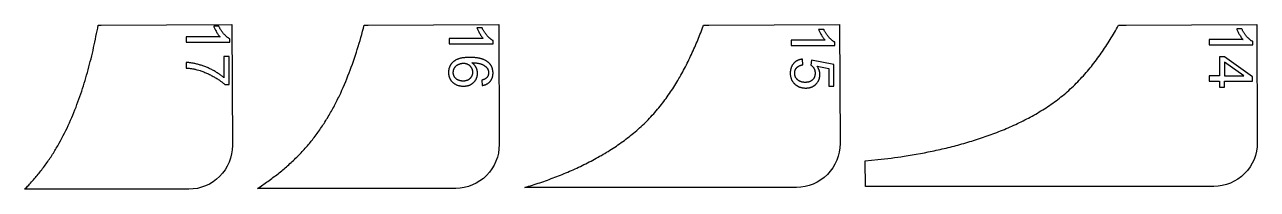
# Model space of a CAD drawing. Extents: x -16189 to 5251, y 3521 to 4024.
# Drawn here: x -1586 to -172, y 3835 to 4024 of the extents above; entities that cross this region are included whole.
import ezdxf

# ---------------------------------------------------------------- set-up
doc = ezdxf.new("R2010")
doc.units = 0
doc.layers.add('LAYER_03', color=7, linetype='CONTINUOUS')

msp = doc.modelspace()

# ---------------------------------------------------------------- linework, layer by layer
at = {"layer": 'LAYER_03'}
for p, q in [((-1092.7, 3975.1), (-1092.9, 3974.9)), ((-1092.6, 3975.2), (-1092.7, 3975.1)), ((-1092.5, 3975.4), (-1092.6, 3975.2)), ((-1092.4, 3975.5), (-1092.5, 3975.4)), ((-1092.3, 3975.6), (-1092.4, 3975.5)), ((-1092.1, 3975.7), (-1092.3, 3975.6)), ((-1092, 3975.9), (-1092.1, 3975.7)), ((-1091.9, 3976), (-1092, 3975.9)), ((-1091.7, 3976.1), (-1091.9, 3976)), ((-1091.6, 3976.2), (-1091.7, 3976.1)), ((-1091.5, 3976.3), (-1091.6, 3976.2)), ((-1091.3, 3976.5), (-1091.5, 3976.3)), ((-1091.2, 3976.6), (-1091.3, 3976.5)), ((-1091, 3976.7), (-1091.2, 3976.6)), ((-1090.9, 3976.8), (-1091, 3976.7)), ((-1090.7, 3976.9), (-1090.9, 3976.8)), ((-1090.4, 3977.1), (-1090.7, 3976.9)), ((-1090.1, 3977.3), (-1090.4, 3977.1)), ((-1089.8, 3977.5), (-1090.1, 3977.3)), ((-1089.4, 3977.7), (-1089.8, 3977.5)), ((-1089.1, 3977.8), (-1089.4, 3977.7)), ((-1088.7, 3978), (-1089.1, 3977.8)), ((-1088.3, 3978.2), (-1088.7, 3978)), ((-1088, 3978.3), (-1088.3, 3978.2)), ((-1087.6, 3978.4), (-1088, 3978.3)), ((-1087.2, 3978.6), (-1087.6, 3978.4)), ((-1086.8, 3978.7), (-1087.2, 3978.6)), ((-1086.5, 3978.8), (-1086.8, 3978.7)), ((-1086.1, 3978.9), (-1086.5, 3978.8)), ((-1085.7, 3978.9), (-1086.1, 3978.9)), ((-1085.3, 3979), (-1085.7, 3978.9)), ((-1084.9, 3979.1), (-1085.3, 3979)), ((-1084.6, 3979.1), (-1084.9, 3979.1)), ((-1084.2, 3979.1), (-1084.6, 3979.1)), ((-1083.8, 3979.2), (-1084.2, 3979.1)), ((-1083.4, 3979.2), (-1083.8, 3979.2)), ((-1083, 3979.2), (-1083.4, 3979.2)), ((-1082.7, 3979.2), (-1083, 3979.2)), ((-1082.4, 3979.2), (-1082.7, 3979.2)), ((-1082.1, 3979.2), (-1082.4, 3979.2)), ((-1081.8, 3979.1), (-1082.1, 3979.2)), ((-1081.5, 3979.1), (-1081.8, 3979.1)), ((-1081.2, 3979.1), (-1081.5, 3979.1)), ((-1081, 3979.1), (-1081.2, 3979.1)), ((-1080.7, 3979), (-1081, 3979.1)), ((-1080.4, 3979), (-1080.7, 3979)), ((-1080.1, 3978.9), (-1080.4, 3979)), ((-1079.9, 3978.8), (-1080.1, 3978.9)), ((-1079.6, 3978.8), (-1079.9, 3978.8)), ((-1079.4, 3978.7), (-1079.6, 3978.8)), ((-1079.1, 3978.6), (-1079.4, 3978.7)), ((-1078.9, 3978.6), (-1079.1, 3978.6)), ((-1078.6, 3978.5), (-1078.9, 3978.6)), ((-1078.4, 3978.4), (-1078.6, 3978.5)), ((-1078.1, 3978.3), (-1078.4, 3978.4)), ((-1077.9, 3978.2), (-1078.1, 3978.3)), ((-1077.7, 3978.1), (-1077.9, 3978.2)), ((-1077.4, 3977.9), (-1077.7, 3978.1)), ((-1077.2, 3977.8), (-1077.4, 3977.9)), ((-1077, 3977.7), (-1077.2, 3977.8)), ((-1076.8, 3977.6), (-1077, 3977.7)), ((-1076.6, 3977.4), (-1076.8, 3977.6)), ((-1076.4, 3977.3), (-1076.6, 3977.4)), ((-1076.1, 3977.1), (-1076.4, 3977.3)), ((-1075.9, 3977), (-1076.1, 3977.1)), ((-1075.7, 3976.8), (-1075.9, 3977)), ((-1075.5, 3976.6), (-1075.7, 3976.8)), ((-1075.4, 3976.5), (-1075.5, 3976.6)), ((-1075.2, 3976.3), (-1075.4, 3976.5)), ((-1075, 3976.1), (-1075.2, 3976.3)), ((-1074.8, 3975.9), (-1075, 3976.1)), ((-1074.6, 3975.7), (-1074.8, 3975.9)), ((-1074.5, 3975.6), (-1074.6, 3975.7)), ((-1074.3, 3975.4), (-1074.5, 3975.6)), ((-1074.2, 3975.2), (-1074.3, 3975.4)), ((-1074, 3975), (-1074.2, 3975.2)), ((-1073.9, 3974.8), (-1074, 3975)), ((-1094.9, 3969.8), (-1095, 3969.7)), ((-1095, 3969.7), (-1095, 3969.5)), ((-1095, 3969.5), (-1095, 3969.3)), ((-1095, 3969.3), (-1095, 3969.2)), ((-1095, 3969.2), (-1095, 3969)), ((-1095, 3969), (-1095, 3968.8)), ((-1095, 3968.8), (-1095, 3968.5)), ((-1095, 3968.5), (-1095, 3968.3)), ((-1095, 3968.3), (-1094.9, 3968)), ((-1094.8, 3970.6), (-1094.9, 3970.5)), ((-1094.9, 3970.5), (-1094.9, 3970.3)), ((-1094.9, 3970.3), (-1094.9, 3970.2)), ((-1094.9, 3970.2), (-1094.9, 3970)), ((-1094.9, 3970), (-1094.9, 3969.8)), ((-1094.9, 3968), (-1094.9, 3967.8)), ((-1094.9, 3967.8), (-1094.9, 3967.6)), ((-1094.9, 3967.6), (-1094.8, 3967.4)), ((-1094.7, 3971.1), (-1094.8, 3971)), ((-1094.8, 3971), (-1094.8, 3970.8)), ((-1094.8, 3970.8), (-1094.8, 3970.6)), ((-1094.8, 3967.4), (-1094.8, 3967.1)), ((-1094.8, 3967.1), (-1094.7, 3966.9)), ((-1094.6, 3971.6), (-1094.7, 3971.4)), ((-1094.7, 3971.4), (-1094.7, 3971.3)), ((-1094.7, 3971.3), (-1094.7, 3971.1)), ((-1094.7, 3966.9), (-1094.7, 3966.7)), ((-1094.7, 3966.7), (-1094.6, 3966.5)), ((-1094.5, 3971.9), (-1094.6, 3971.8)), ((-1094.6, 3971.8), (-1094.6, 3971.6)), ((-1094.6, 3966.5), (-1094.5, 3966.2)), ((-1094.4, 3972.2), (-1094.5, 3972.1)), ((-1094.5, 3972.1), (-1094.5, 3971.9)), ((-1094.5, 3966.2), (-1094.5, 3966)), ((-1094.5, 3966), (-1094.4, 3965.8)), ((-1094.3, 3972.5), (-1094.4, 3972.2)), ((-1094.4, 3965.8), (-1094.3, 3965.6)), ((-1094.1, 3972.9), (-1094.3, 3972.5)), ((-1094.3, 3965.6), (-1094.2, 3965.4)), ((-1094.2, 3965.4), (-1094.1, 3965.2)), ((-1094, 3973.2), (-1094.1, 3972.9)), ((-1094.1, 3965.2), (-1094, 3965)), ((-1093.8, 3973.5), (-1094, 3973.2)), ((-1094, 3965), (-1093.9, 3964.8)), ((-1093.9, 3964.8), (-1093.8, 3964.6)), ((-1093.7, 3973.8), (-1093.8, 3973.5)), ((-1093.8, 3964.6), (-1093.6, 3964.4)), ((-1093.5, 3974.1), (-1093.7, 3973.8)), ((-1093.6, 3964.4), (-1093.5, 3964.2)), ((-1093.4, 3974.2), (-1093.5, 3974.1)), ((-1093.5, 3964.2), (-1093.4, 3964)), ((-1093.3, 3974.4), (-1093.4, 3974.2)), ((-1093.4, 3964), (-1093.2, 3963.8)), ((-1093.2, 3974.5), (-1093.3, 3974.4)), ((-1093.1, 3974.7), (-1093.2, 3974.5)), ((-1093.2, 3963.8), (-1093.1, 3963.6)), ((-1093, 3974.8), (-1093.1, 3974.7)), ((-1093.1, 3963.6), (-1092.9, 3963.4)), ((-1092.9, 3974.9), (-1093, 3974.8)), ((-1092.9, 3963.4), (-1092.8, 3963.2)), ((-1092.8, 3963.2), (-1092.6, 3963)), ((-1092.6, 3963), (-1092.4, 3962.9)), ((-1092.4, 3962.9), (-1092.2, 3962.7)), ((-1092.2, 3962.7), (-1092, 3962.5)), ((-1092, 3962.5), (-1091.9, 3962.3)), ((-1091.9, 3962.3), (-1091.7, 3962.1)), ((-1091.7, 3962.1), (-1091.5, 3962)), ((-1091.5, 3962), (-1091.2, 3961.8)), ((-1091.2, 3961.8), (-1091, 3961.7)), ((-1091, 3961.7), (-1090.8, 3961.5)), ((-1090.8, 3961.5), (-1090.6, 3961.4)), ((-1090.6, 3961.4), (-1090.4, 3961.2)), ((-1090.4, 3961.2), (-1090.1, 3961.1)), ((-1090.1, 3961.1), (-1089.9, 3961)), ((-1089.9, 3961), (-1089.7, 3960.8)), ((-1089.7, 3960.8), (-1089.4, 3960.7)), ((-1077.5, 3960.7), (-1077.2, 3960.8)), ((-1077.2, 3960.8), (-1077, 3961)), ((-1077, 3961), (-1076.8, 3961.1)), ((-1076.8, 3961.1), (-1076.6, 3961.2)), ((-1076.6, 3961.2), (-1076.4, 3961.3)), ((-1076.4, 3961.3), (-1076.2, 3961.5)), ((-1076.2, 3961.5), (-1075.9, 3961.6)), ((-1075.9, 3961.6), (-1075.7, 3961.8)), ((-1075.7, 3961.8), (-1075.5, 3962)), ((-1075.5, 3962), (-1075.4, 3962.1)), ((-1075.4, 3962.1), (-1075.2, 3962.3)), ((-1075.2, 3962.3), (-1075, 3962.5)), ((-1075, 3962.5), (-1074.8, 3962.6)), ((-1074.8, 3962.6), (-1074.6, 3962.8)), ((-1074.6, 3962.8), (-1074.5, 3963)), ((-1074.5, 3963), (-1074.3, 3963.2)), ((-1074.3, 3963.2), (-1074.2, 3963.4)), ((-1074.2, 3963.4), (-1074, 3963.6)), ((-1074, 3963.6), (-1073.9, 3963.8)), ((-1073.7, 3974.6), (-1073.9, 3974.8)), ((-1073.9, 3963.8), (-1073.7, 3964)), ((-1073.6, 3974.4), (-1073.7, 3974.6)), ((-1073.7, 3964), (-1073.6, 3964.2)), ((-1073.5, 3974.2), (-1073.6, 3974.4)), ((-1073.6, 3964.2), (-1073.5, 3964.4)), ((-1073.3, 3973.9), (-1073.5, 3974.2)), ((-1073.5, 3964.4), (-1073.3, 3964.6)), ((-1073.2, 3973.7), (-1073.3, 3973.9)), ((-1073.3, 3964.6), (-1073.2, 3964.8)), ((-1073.1, 3973.5), (-1073.2, 3973.7)), ((-1073.2, 3964.8), (-1073.1, 3965)), ((-1073, 3973.3), (-1073.1, 3973.5)), ((-1073.1, 3965), (-1073, 3965.2)), ((-1072.9, 3973.1), (-1073, 3973.3)), ((-1073, 3965.2), (-1072.9, 3965.4)), ((-1072.8, 3972.9), (-1072.9, 3973.1)), ((-1072.9, 3965.4), (-1072.8, 3965.6)), ((-1072.8, 3972.6), (-1072.8, 3972.9)), ((-1072.7, 3972.4), (-1072.8, 3972.6)), ((-1072.8, 3965.8), (-1072.7, 3966.1)), ((-1072.8, 3965.6), (-1072.8, 3965.8)), ((-1072.6, 3972.2), (-1072.7, 3972.4)), ((-1072.7, 3966.1), (-1072.6, 3966.3)), ((-1072.5, 3971.9), (-1072.6, 3972.2)), ((-1072.6, 3966.3), (-1072.5, 3966.5)), ((-1072.5, 3971.7), (-1072.5, 3971.9)), ((-1072.4, 3971.5), (-1072.5, 3971.7)), ((-1072.5, 3966.8), (-1072.4, 3967)), ((-1072.5, 3966.5), (-1072.5, 3966.8)), ((-1072.4, 3971.2), (-1072.4, 3971.5)), ((-1072.3, 3971), (-1072.4, 3971.2)), ((-1072.4, 3967.2), (-1072.3, 3967.5)), ((-1072.4, 3967), (-1072.4, 3967.2)), ((-1072.3, 3970.8), (-1072.3, 3971)), ((-1072.3, 3970.5), (-1072.3, 3970.8)), ((-1072.2, 3970.3), (-1072.3, 3970.5)), ((-1072.3, 3968), (-1072.2, 3968.2)), ((-1072.3, 3967.7), (-1072.3, 3968)), ((-1072.3, 3967.5), (-1072.3, 3967.7)), ((-1072.2, 3970), (-1072.2, 3970.3)), ((-1072.2, 3969.8), (-1072.2, 3970)), ((-1072.2, 3969.5), (-1072.2, 3969.8)), ((-1072.2, 3969.2), (-1072.2, 3969.5)), ((-1072.2, 3969), (-1072.2, 3969.2)), ((-1072.2, 3968.7), (-1072.2, 3969)), ((-1072.2, 3968.5), (-1072.2, 3968.7)), ((-1072.2, 3968.2), (-1072.2, 3968.5)), ((-1089.4, 3960.7), (-1089.2, 3960.6)), ((-1089.2, 3960.6), (-1088.9, 3960.5)), ((-1088.9, 3960.5), (-1088.7, 3960.4)), ((-1088.7, 3960.4), (-1088.4, 3960.3)), ((-1088.4, 3960.3), (-1088.2, 3960.2)), ((-1088.2, 3960.2), (-1087.9, 3960.1)), ((-1087.9, 3960.1), (-1087.6, 3960.1)), ((-1087.6, 3960.1), (-1087.3, 3960)), ((-1087.3, 3960), (-1087.1, 3959.9)), ((-1087.1, 3959.9), (-1086.8, 3959.9)), ((-1086.8, 3959.9), (-1086.5, 3959.8)), ((-1086.5, 3959.8), (-1086.2, 3959.7)), ((-1086.2, 3959.7), (-1085.9, 3959.7)), ((-1085.9, 3959.7), (-1085.6, 3959.7)), ((-1085.6, 3959.7), (-1085.3, 3959.6)), ((-1085.3, 3959.6), (-1085, 3959.6)), ((-1085, 3959.6), (-1084.6, 3959.6)), ((-1084.6, 3959.6), (-1084.3, 3959.5)), ((-1084.3, 3959.5), (-1084, 3959.5)), ((-1084, 3959.5), (-1083.3, 3959.5)), ((-1083.3, 3959.5), (-1082.7, 3959.5)), ((-1082.7, 3959.5), (-1082.4, 3959.5)), ((-1082.4, 3959.5), (-1082.1, 3959.6)), ((-1082.1, 3959.6), (-1081.8, 3959.6)), ((-1081.8, 3959.6), (-1081.5, 3959.6)), ((-1081.5, 3959.6), (-1081.2, 3959.7)), ((-1081.2, 3959.7), (-1080.9, 3959.7)), ((-1080.9, 3959.7), (-1080.6, 3959.7)), ((-1080.6, 3959.7), (-1080.3, 3959.8)), ((-1080.3, 3959.8), (-1080, 3959.9)), ((-1080, 3959.9), (-1079.8, 3959.9)), ((-1079.8, 3959.9), (-1079.5, 3960)), ((-1079.5, 3960), (-1079.2, 3960.1)), ((-1079.2, 3960.1), (-1079, 3960.1)), ((-1079, 3960.1), (-1078.7, 3960.2)), ((-1078.7, 3960.2), (-1078.4, 3960.3)), ((-1078.4, 3960.3), (-1078.2, 3960.4)), ((-1078.2, 3960.4), (-1078, 3960.5)), ((-1078, 3960.5), (-1077.7, 3960.6)), ((-1077.7, 3960.6), (-1077.5, 3960.7))]:
    msp.add_line(p, q, dxfattribs=at)
for points in [[(-1398.1, 3835.2), (-1586.5, 3835.1), (-1585.3, 3836.3), (-1584.1, 3837.5), (-1583, 3838.7), (-1581.8, 3839.9), (-1580.7, 3841.1), (-1579.6, 3842.3), (-1578.5, 3843.5), (-1577.4, 3844.8), (-1576.3, 3846), (-1575.2, 3847.3), (-1574.1, 3848.5), (-1573.1, 3849.8), (-1572, 3851.1), (-1570.9, 3852.4), (-1569.9, 3853.6), (-1568.9, 3854.9), (-1567.8, 3856.2), (-1566.8, 3857.5), (-1565.8, 3858.9), (-1564.8, 3860.2), (-1563.8, 3861.5), (-1562.8, 3862.9), (-1561.9, 3864.2), (-1560.9, 3865.6), (-1559.9, 3866.9), (-1559, 3868.3), (-1558.1, 3869.7), (-1557.1, 3871), (-1556.2, 3872.4), (-1555.3, 3873.8), (-1554.4, 3875.2), (-1553.5, 3876.6), (-1552.6, 3878), (-1551.8, 3879.4), (-1550.9, 3880.8), (-1550.1, 3882.2), (-1549.2, 3883.7), (-1548.4, 3885.1), (-1546.8, 3887.9), (-1545.2, 3890.8), (-1543.6, 3893.7), (-1542.1, 3896.6), (-1540.6, 3899.5), (-1539.2, 3902.4), (-1537.8, 3905.3), (-1536.4, 3908.3), (-1535, 3911.2), (-1533.7, 3914.2), (-1532.4, 3917.2), (-1531.2, 3920.1), (-1529.9, 3923.1), (-1528.7, 3926.1), (-1527.5, 3929.2), (-1526.4, 3932.2), (-1525.3, 3935.2), (-1524.2, 3938.3), (-1523.1, 3941.3), (-1522, 3944.4), (-1521, 3947.4), (-1520, 3950.5), (-1519, 3953.6), (-1518, 3956.7), (-1517.1, 3959.8), (-1516.2, 3962.9), (-1515.3, 3966), (-1514.4, 3969.1), (-1513.5, 3972.2), (-1512.7, 3975.4), (-1511.9, 3978.5), (-1511.1, 3981.7), (-1510.3, 3984.8), (-1509.5, 3988), (-1508.7, 3991.2), (-1508, 3994.3), (-1507.3, 3997.5), (-1506.6, 4000.7), (-1505.9, 4003.9), (-1505.2, 4007.1), (-1504.6, 4010.3), (-1503.9, 4013.5), (-1503.3, 4016.7), (-1502.6, 4019.9), (-1502, 4023.1), (-1498.7, 4023.1), (-1348.7, 4023.8), (-1348.1, 3885.4, -0.415348)], [(-1091.8, 3836.2), (-1319.3, 3836.1), (-1316.3, 3838.1), (-1314.8, 3839.1), (-1313.3, 3840.1), (-1311.8, 3841.1), (-1310.3, 3842.2), (-1308.8, 3843.2), (-1307.3, 3844.2), (-1305.9, 3845.3), (-1304.4, 3846.4), (-1302.9, 3847.4), (-1301.5, 3848.5), (-1300, 3849.6), (-1298.6, 3850.7), (-1297.2, 3851.8), (-1295.7, 3852.9), (-1294.3, 3854), (-1292.9, 3855.1), (-1291.5, 3856.3), (-1290.1, 3857.4), (-1288.8, 3858.6), (-1287.4, 3859.7), (-1286, 3860.9), (-1284.7, 3862.1), (-1283.3, 3863.3), (-1282, 3864.5), (-1280.7, 3865.7), (-1279.3, 3866.9), (-1278, 3868.1), (-1276.7, 3869.4), (-1275.5, 3870.6), (-1274.2, 3871.9), (-1272.9, 3873.1), (-1271.7, 3874.4), (-1270.4, 3875.7), (-1269.2, 3877), (-1268, 3878.3), (-1266.8, 3879.6), (-1265.6, 3880.9), (-1264.4, 3882.2), (-1263.2, 3883.6), (-1262, 3884.9), (-1260.9, 3886.3), (-1259.7, 3887.6), (-1258.6, 3889), (-1257.5, 3890.4), (-1256.3, 3891.8), (-1255.2, 3893.2), (-1254.1, 3894.6), (-1253.1, 3896), (-1252, 3897.4), (-1250.9, 3898.9), (-1249.9, 3900.3), (-1248.8, 3901.8), (-1247.8, 3903.2), (-1246.8, 3904.7), (-1245.8, 3906.2), (-1244.8, 3907.7), (-1243.8, 3909.2), (-1242.8, 3910.7), (-1241.8, 3912.2), (-1240.9, 3913.8), (-1239.9, 3915.3), (-1239, 3916.8), (-1238, 3918.4), (-1237.1, 3919.9), (-1236.2, 3921.5), (-1235.3, 3923.1), (-1234.4, 3924.6), (-1233.5, 3926.2), (-1232.7, 3927.8), (-1231.8, 3929.4), (-1231, 3931), (-1230.1, 3932.6), (-1229.3, 3934.2), (-1228.5, 3935.8), (-1227.7, 3937.4), (-1226.9, 3939), (-1226.1, 3940.6), (-1225.3, 3942.2), (-1223.8, 3945.4), (-1222.3, 3948.7), (-1220.9, 3951.9), (-1219.4, 3955.2), (-1218, 3958.5), (-1216.7, 3961.8), (-1215.4, 3965.1), (-1214.1, 3968.5), (-1212.8, 3971.8), (-1211.6, 3975.2), (-1210.4, 3978.5), (-1209.2, 3981.9), (-1208, 3985.3), (-1206.9, 3988.7), (-1205.8, 3992.1), (-1204.7, 3995.5), (-1203.7, 3998.9), (-1202.6, 4002.4), (-1201.6, 4005.8), (-1200.6, 4009.2), (-1199.7, 4012.7), (-1198.7, 4016.2), (-1197.8, 4019.6), (-1196.9, 4023.1), (-1192.4, 4023.1), (-1042.4, 4023.8), (-1041.9, 3886.5, -0.415341)], [(-700.7, 3837.3), (-1012.4, 3837.2), (-1010.3, 3837.8), (-1008.1, 3838.5), (-1005.9, 3839.2), (-1003.7, 3839.8), (-1001.6, 3840.5), (-999.4, 3841.2), (-997.2, 3842), (-995.1, 3842.7), (-992.9, 3843.4), (-990.8, 3844.2), (-988.6, 3844.9), (-986.5, 3845.7), (-984.4, 3846.5), (-982.2, 3847.3), (-980.1, 3848.1), (-978, 3848.9), (-975.8, 3849.7), (-973.7, 3850.5), (-971.6, 3851.4), (-969.5, 3852.2), (-967.4, 3853.1), (-965.3, 3854), (-963.2, 3854.9), (-961.1, 3855.8), (-959, 3856.7), (-956.9, 3857.6), (-954.9, 3858.5), (-952.8, 3859.5), (-950.7, 3860.4), (-948.7, 3861.4), (-946.6, 3862.4), (-944.6, 3863.4), (-942.5, 3864.4), (-940.5, 3865.4), (-938.5, 3866.5), (-936.5, 3867.5), (-934.5, 3868.6), (-932.5, 3869.6), (-930.5, 3870.7), (-928.5, 3871.8), (-926.6, 3872.9), (-924.6, 3874), (-922.7, 3875.2), (-920.7, 3876.3), (-918.8, 3877.5), (-916.9, 3878.6), (-915, 3879.8), (-913.1, 3881), (-911.2, 3882.3), (-909.3, 3883.5), (-907.4, 3884.7), (-905.6, 3886), (-903.7, 3887.3), (-901.9, 3888.6), (-900, 3889.9), (-898.2, 3891.2), (-896.4, 3892.5), (-894.6, 3893.9), (-892.8, 3895.3), (-891.1, 3896.7), (-889.3, 3898.1), (-887.6, 3899.5), (-885.8, 3900.9), (-884.1, 3902.4), (-882.4, 3903.9), (-880.7, 3905.4), (-879.1, 3906.9), (-877.4, 3908.5), (-875.7, 3910.1), (-874.1, 3911.6), (-872.5, 3913.2), (-870.9, 3914.9), (-869.3, 3916.5), (-867.7, 3918.2), (-866.2, 3919.9), (-864.6, 3921.6), (-863.1, 3923.3), (-861.6, 3925), (-860.1, 3926.8), (-858.7, 3928.5), (-857.2, 3930.3), (-855.8, 3932.1), (-854.4, 3933.8), (-853.1, 3935.6), (-851.7, 3937.5), (-850.4, 3939.3), (-849.1, 3941.1), (-847.8, 3942.9), (-846.5, 3944.8), (-845.2, 3946.7), (-844, 3948.5), (-842.8, 3950.4), (-841.6, 3952.3), (-840.4, 3954.2), (-839.2, 3956.1), (-838, 3958), (-836.9, 3959.9), (-835.7, 3961.9), (-834.6, 3963.8), (-833.5, 3965.8), (-832.4, 3967.7), (-831.3, 3969.7), (-830.3, 3971.6), (-829.2, 3973.6), (-828.2, 3975.6), (-827.1, 3977.6), (-826.1, 3979.6), (-825.1, 3981.6), (-824.1, 3983.6), (-823.2, 3985.6), (-822.2, 3987.7), (-821.2, 3989.7), (-820.3, 3991.8), (-819.4, 3993.8), (-818.4, 3995.9), (-817.5, 3997.9), (-816.6, 4000), (-815.8, 4002.1), (-814.9, 4004.1), (-814, 4006.2), (-813.2, 4008.3), (-812.3, 4010.4), (-811.5, 4012.5), (-810.6, 4014.6), (-809.8, 4016.7), (-809, 4018.9), (-807.4, 4023.1), (-801.4, 4023.1), (-651.4, 4023.8), (-650.8, 3887.5, -0.415333)], [(-221.9, 3838.4), (-621.7, 3838.2), (-621.8, 3867.7), (-607.3, 3869.2), (-603.5, 3869.6), (-599.7, 3870), (-596, 3870.5), (-592.2, 3870.9), (-588.4, 3871.4), (-584.6, 3871.9), (-580.9, 3872.5), (-577.1, 3873), (-572.5, 3873.8), (-567.9, 3874.5), (-563.3, 3875.3), (-558.6, 3876.1), (-554, 3877), (-549.5, 3877.9), (-544.9, 3878.8), (-542.6, 3879.3), (-540.3, 3879.8), (-538, 3880.3), (-535.8, 3880.8), (-533.5, 3881.3), (-531.2, 3881.8), (-528.9, 3882.4), (-526.7, 3882.9), (-524.4, 3883.5), (-522.2, 3884), (-519.9, 3884.6), (-517.6, 3885.2), (-515.4, 3885.8), (-513.1, 3886.4), (-510.9, 3887.1), (-508.6, 3887.7), (-506.4, 3888.4), (-504.2, 3889), (-501.9, 3889.7), (-499.7, 3890.4), (-497.5, 3891.1), (-495.2, 3891.8), (-493, 3892.5), (-490.8, 3893.2), (-488.6, 3894), (-486.3, 3894.7), (-484.1, 3895.5), (-481.9, 3896.3), (-479.7, 3897), (-477.5, 3897.8), (-475.3, 3898.7), (-473.1, 3899.5), (-470.9, 3900.3), (-468.7, 3901.2), (-466.5, 3902.1), (-464.4, 3902.9), (-462.2, 3903.8), (-460, 3904.7), (-457.8, 3905.7), (-455.7, 3906.6), (-453.5, 3907.6), (-451.4, 3908.5), (-449.2, 3909.5), (-447.1, 3910.5), (-444.9, 3911.5), (-442.8, 3912.6), (-440.7, 3913.6), (-438.6, 3914.7), (-436.5, 3915.7), (-434.5, 3916.8), (-432.4, 3917.9), (-430.3, 3919), (-428.3, 3920.2), (-426.2, 3921.3), (-424.2, 3922.5), (-422.2, 3923.7), (-420.2, 3924.9), (-418.2, 3926.1), (-416.2, 3927.4), (-414.3, 3928.6), (-412.3, 3929.9), (-410.4, 3931.2), (-408.5, 3932.5), (-406.5, 3933.9), (-404.6, 3935.2), (-402.8, 3936.6), (-400.9, 3938), (-399, 3939.4), (-397.2, 3940.9), (-395.4, 3942.4), (-393.6, 3943.9), (-391.8, 3945.4), (-390, 3946.9), (-388.2, 3948.5), (-386.5, 3950.1), (-384.7, 3951.7), (-383, 3953.3), (-381.3, 3955), (-379.6, 3956.7), (-377.9, 3958.4), (-376.3, 3960.1), (-374.7, 3961.8), (-373.1, 3963.5), (-371.5, 3965.3), (-369.9, 3967), (-368.4, 3968.8), (-366.8, 3970.6), (-365.3, 3972.4), (-363.8, 3974.2), (-362.3, 3976), (-360.9, 3977.9), (-359.4, 3979.7), (-358, 3981.6), (-356.6, 3983.5), (-355.2, 3985.3), (-353.8, 3987.2), (-352.4, 3989.1), (-351, 3991.1), (-349.7, 3993), (-348.4, 3994.9), (-347.1, 3996.9), (-345.8, 3998.8), (-344.5, 4000.8), (-343.2, 4002.8), (-341.9, 4004.8), (-340.7, 4006.8), (-339.5, 4008.8), (-338.2, 4010.8), (-337, 4012.8), (-335.8, 4014.9), (-334.7, 4016.9), (-333.5, 4019), (-332.3, 4021), (-331.2, 4023.1), (-322.5, 4023.1), (-172.5, 4023.8), (-171.9, 3888.6, -0.415325)]]:
    msp.add_lwpolyline(points, format="xyb", close=True, dxfattribs=at)
for points in [[(-1362.1, 4009.7), (-1401.2, 4009.7), (-1401.2, 4003.6), (-1351, 4003.6), (-1351, 4007.5), (-1351.4, 4007.7), (-1351.8, 4007.9), (-1352.2, 4008.2), (-1352.7, 4008.4), (-1353.1, 4008.7), (-1353.5, 4009), (-1353.9, 4009.3), (-1354.3, 4009.7), (-1354.7, 4010), (-1355.2, 4010.4), (-1355.6, 4010.8), (-1356, 4011.2), (-1356.4, 4011.6), (-1356.8, 4012), (-1357.3, 4012.5), (-1357.7, 4013), (-1358.1, 4013.4), (-1358.6, 4013.9), (-1359, 4014.4), (-1359.4, 4015), (-1359.8, 4015.5), (-1360.1, 4016), (-1360.5, 4016.6), (-1360.9, 4017.1), (-1361.3, 4017.7), (-1361.6, 4018.3), (-1362, 4018.9), (-1362.3, 4019.5), (-1362.6, 4020.1), (-1362.9, 4020.7), (-1363.3, 4021.3), (-1363.6, 4022), (-1369.5, 4022), (-1369.2, 4021.2), (-1368.9, 4020.5), (-1368.6, 4019.7), (-1368.2, 4018.9), (-1367.8, 4018.1), (-1367.3, 4017.3), (-1366.8, 4016.4), (-1366.3, 4015.5), (-1365.8, 4014.6), (-1365.3, 4013.8), (-1364.7, 4013), (-1364.2, 4012.2), (-1363.7, 4011.5), (-1363.2, 4010.9), (-1362.6, 4010.3), (-1362.4, 4010)], [(-1060.1, 4007.8), (-1099.2, 4007.8), (-1099.2, 4001.7), (-1049, 4001.7), (-1049, 4005.6), (-1049.4, 4005.8), (-1049.8, 4006.1), (-1050.2, 4006.3), (-1050.6, 4006.6), (-1051.1, 4006.9), (-1051.5, 4007.2), (-1051.9, 4007.5), (-1052.3, 4007.8), (-1052.7, 4008.2), (-1053.1, 4008.5), (-1053.6, 4008.9), (-1054, 4009.3), (-1054.4, 4009.7), (-1054.8, 4010.2), (-1055.3, 4010.6), (-1055.7, 4011.1), (-1056.1, 4011.6), (-1056.5, 4012.1), (-1056.9, 4012.6), (-1057.3, 4013.1), (-1057.7, 4013.6), (-1058.1, 4014.2), (-1058.5, 4014.7), (-1058.9, 4015.3), (-1059.2, 4015.8), (-1059.6, 4016.4), (-1059.9, 4017), (-1060.3, 4017.6), (-1060.6, 4018.2), (-1060.9, 4018.8), (-1061.2, 4019.5), (-1061.6, 4020.1), (-1067.5, 4020.1), (-1067.2, 4019.4), (-1066.9, 4018.6), (-1066.5, 4017.8), (-1066.2, 4017), (-1065.7, 4016.2), (-1065.3, 4015.4), (-1064.8, 4014.5), (-1064.3, 4013.6), (-1063.8, 4012.8), (-1063.3, 4011.9), (-1062.7, 4011.1), (-1062.2, 4010.4), (-1061.7, 4009.7), (-1061.1, 4009), (-1060.6, 4008.4), (-1060.3, 4008.1)], [(-667.9, 4006.1), (-707, 4006.1), (-707, 3999.9), (-656.9, 3999.9), (-656.9, 4003.9), (-657.3, 4004.1), (-657.7, 4004.3), (-658.1, 4004.6), (-658.5, 4004.8), (-658.9, 4005.1), (-659.3, 4005.4), (-659.7, 4005.7), (-660.1, 4006), (-660.6, 4006.4), (-661, 4006.8), (-661.4, 4007.1), (-661.8, 4007.6), (-662.3, 4008), (-662.7, 4008.4), (-663.1, 4008.9), (-663.5, 4009.3), (-664, 4009.8), (-664.4, 4010.3), (-664.8, 4010.8), (-665.2, 4011.3), (-665.6, 4011.9), (-666, 4012.4), (-666.4, 4013), (-666.7, 4013.5), (-667.1, 4014.1), (-667.4, 4014.7), (-667.8, 4015.2), (-668.1, 4015.8), (-668.5, 4016.5), (-668.8, 4017.1), (-669.1, 4017.7), (-669.4, 4018.3), (-675.3, 4018.3), (-675.1, 4017.6), (-674.7, 4016.9), (-674.4, 4016.1), (-674, 4015.3), (-673.6, 4014.5), (-673.2, 4013.6), (-672.7, 4012.8), (-672.2, 4011.9), (-671.6, 4011), (-671.1, 4010.2), (-670.6, 4009.4), (-670.1, 4008.6), (-669.5, 4007.9), (-669, 4007.3), (-668.5, 4006.6), (-668.2, 4006.3)], [(-188.2, 4006.7), (-227.3, 4006.7), (-227.3, 4000.5), (-177.2, 4000.5), (-177.2, 4004.5), (-177.6, 4004.7), (-178, 4004.9), (-178.4, 4005.2), (-178.8, 4005.4), (-179.2, 4005.7), (-179.6, 4006), (-180, 4006.3), (-180.5, 4006.6), (-180.9, 4007), (-181.3, 4007.4), (-181.7, 4007.7), (-182.1, 4008.1), (-182.6, 4008.6), (-183, 4009), (-183.4, 4009.5), (-183.8, 4009.9), (-184.3, 4010.4), (-184.7, 4010.9), (-185.1, 4011.4), (-185.5, 4011.9), (-185.9, 4012.5), (-186.3, 4013), (-186.7, 4013.5), (-187, 4014.1), (-187.4, 4014.7), (-187.7, 4015.2), (-188.1, 4015.8), (-188.4, 4016.4), (-188.8, 4017), (-189.1, 4017.7), (-189.4, 4018.3), (-189.7, 4018.9), (-195.6, 4018.9), (-195.4, 4018.2), (-195, 4017.4), (-194.7, 4016.7), (-194.3, 4015.9), (-193.9, 4015.1), (-193.5, 4014.2), (-193, 4013.4), (-192.5, 4012.5), (-191.9, 4011.6), (-191.4, 4010.8), (-190.9, 4010), (-190.4, 4009.2), (-189.8, 4008.5), (-189.3, 4007.8), (-188.8, 4007.2), (-188.5, 4006.9)], [(-1356.7, 3955.1), (-1351.9, 3955.1), (-1351.9, 3987.4), (-1357.8, 3987.4), (-1357.8, 3963), (-1358.4, 3963.5), (-1359.1, 3964.1), (-1359.9, 3964.7), (-1360.6, 3965.3), (-1361.3, 3965.8), (-1362.1, 3966.4), (-1362.9, 3966.9), (-1363.7, 3967.5), (-1364.5, 3968), (-1365.4, 3968.6), (-1366.2, 3969.1), (-1367.1, 3969.7), (-1368, 3970.2), (-1368.9, 3970.7), (-1369.9, 3971.3), (-1370.8, 3971.8), (-1371.8, 3972.3), (-1372.8, 3972.8), (-1373.8, 3973.3), (-1374.8, 3973.7), (-1375.8, 3974.2), (-1376.7, 3974.6), (-1377.7, 3975), (-1378.7, 3975.4), (-1379.8, 3975.8), (-1380.8, 3976.2), (-1381.8, 3976.6), (-1382.8, 3976.9), (-1383.8, 3977.2), (-1384.9, 3977.5), (-1385.9, 3977.8), (-1387, 3978.1), (-1388, 3978.4), (-1389, 3978.6), (-1390, 3978.9), (-1391, 3979.1), (-1391.9, 3979.3), (-1392.9, 3979.5), (-1393.8, 3979.7), (-1394.7, 3979.8), (-1395.6, 3980), (-1396.4, 3980.1), (-1397.3, 3980.2), (-1398.1, 3980.3), (-1398.9, 3980.3), (-1399.7, 3980.4), (-1400.5, 3980.4), (-1401.2, 3980.4), (-1401.2, 3974.1), (-1400.3, 3974.1), (-1399.3, 3974), (-1398.4, 3973.9), (-1397.5, 3973.8), (-1396.6, 3973.7), (-1395.8, 3973.6), (-1394.9, 3973.4), (-1394, 3973.3), (-1393.2, 3973.1), (-1392.3, 3973), (-1391.5, 3972.8), (-1390.7, 3972.6), (-1389.9, 3972.4), (-1389, 3972.2), (-1388.3, 3972), (-1386.4, 3971.5), (-1385.2, 3971.1), (-1384.1, 3970.8), (-1383, 3970.4), (-1381.9, 3970), (-1380.9, 3969.6), (-1379.8, 3969.1), (-1378.7, 3968.7), (-1377.6, 3968.2), (-1376.5, 3967.8), (-1375.5, 3967.3), (-1374.4, 3966.8), (-1373.3, 3966.2), (-1372.3, 3965.7), (-1371.2, 3965.1), (-1370.1, 3964.5), (-1369.1, 3964), (-1368.1, 3963.4), (-1367.1, 3962.8), (-1366.1, 3962.2), (-1365.2, 3961.6), (-1364.3, 3961), (-1363.4, 3960.4), (-1362.6, 3959.8), (-1361.7, 3959.2), (-1360.9, 3958.7), (-1360.2, 3958.1), (-1359.4, 3957.5), (-1358.7, 3956.9), (-1358, 3956.3), (-1357.3, 3955.7)], [(-1061.4, 3954.1), (-1061.1, 3954.2), (-1060.7, 3954.2), (-1060.4, 3954.3), (-1060, 3954.4), (-1059.7, 3954.4), (-1059.4, 3954.5), (-1059, 3954.6), (-1058.7, 3954.7), (-1058.4, 3954.8), (-1058.1, 3954.9), (-1057.7, 3955), (-1057.4, 3955.1), (-1057.1, 3955.2), (-1056.8, 3955.4), (-1056.5, 3955.5), (-1056.3, 3955.6), (-1056, 3955.8), (-1055.7, 3955.9), (-1055.4, 3956.1), (-1055.1, 3956.3), (-1054.9, 3956.4), (-1054.6, 3956.6), (-1054.4, 3956.8), (-1054.1, 3957), (-1053.9, 3957.2), (-1053.6, 3957.4), (-1053.4, 3957.6), (-1053.2, 3957.8), (-1053, 3958), (-1052.7, 3958.2), (-1052.5, 3958.4), (-1052.3, 3958.7), (-1052.1, 3958.9), (-1051.9, 3959.1), (-1051.7, 3959.4), (-1051.5, 3959.6), (-1051.4, 3959.9), (-1051.2, 3960.1), (-1051, 3960.4), (-1050.9, 3960.7), (-1050.7, 3960.9), (-1050.6, 3961.2), (-1050.4, 3961.5), (-1050.3, 3961.8), (-1050.2, 3962.1), (-1050.1, 3962.4), (-1049.9, 3962.7), (-1049.8, 3963), (-1049.7, 3963.3), (-1049.6, 3963.6), (-1049.6, 3963.9), (-1049.5, 3964.2), (-1049.4, 3964.5), (-1049.3, 3964.8), (-1049.3, 3965.2), (-1049.2, 3965.5), (-1049.2, 3965.8), (-1049.1, 3966.2), (-1049.1, 3966.5), (-1049.1, 3966.9), (-1049, 3967.2), (-1049, 3967.6), (-1049, 3968), (-1049, 3968.3), (-1049, 3968.8), (-1049, 3969.3), (-1049.1, 3969.8), (-1049.1, 3970.2), (-1049.1, 3970.7), (-1049.2, 3971.2), (-1049.3, 3971.6), (-1049.4, 3972.1), (-1049.5, 3972.5), (-1049.6, 3972.9), (-1049.7, 3973.4), (-1049.8, 3973.8), (-1050, 3974.2), (-1050.1, 3974.6), (-1050.3, 3975), (-1050.4, 3975.4), (-1050.6, 3975.8), (-1050.8, 3976.2), (-1051, 3976.6), (-1051.2, 3976.9), (-1051.5, 3977.3), (-1051.7, 3977.7), (-1052, 3978), (-1052.2, 3978.4), (-1052.5, 3978.7), (-1052.8, 3979), (-1053.1, 3979.4), (-1053.4, 3979.7), (-1053.7, 3980), (-1054, 3980.3), (-1054.4, 3980.6), (-1054.7, 3980.9), (-1055.2, 3981.2), (-1055.6, 3981.5), (-1056, 3981.9), (-1056.5, 3982.1), (-1057, 3982.4), (-1057.5, 3982.7), (-1058, 3983), (-1058.5, 3983.2), (-1059.1, 3983.5), (-1059.6, 3983.7), (-1060.2, 3983.9), (-1060.8, 3984.2), (-1061.4, 3984.4), (-1062, 3984.6), (-1062.6, 3984.7), (-1063.3, 3984.9), (-1064, 3985.1), (-1064.6, 3985.2), (-1065.3, 3985.4), (-1066, 3985.5), (-1066.8, 3985.6), (-1067.5, 3985.7), (-1068.3, 3985.8), (-1069, 3985.9), (-1069.8, 3986), (-1070.6, 3986.1), (-1071.5, 3986.1), (-1072.3, 3986.2), (-1073.2, 3986.2), (-1074, 3986.2), (-1074.9, 3986.2), (-1075.8, 3986.2), (-1077.4, 3986.2), (-1078.9, 3986.2), (-1079.7, 3986.1), (-1080.4, 3986.1), (-1081.1, 3986), (-1081.8, 3985.9), (-1082.5, 3985.9), (-1083.2, 3985.8), (-1083.8, 3985.7), (-1084.5, 3985.6), (-1085.1, 3985.4), (-1085.7, 3985.3), (-1086.3, 3985.2), (-1086.9, 3985), (-1087.5, 3984.9), (-1088.1, 3984.7), (-1088.6, 3984.5), (-1089.1, 3984.4), (-1089.6, 3984.2), (-1090.2, 3984), (-1090.6, 3983.7), (-1091.1, 3983.5), (-1091.6, 3983.3), (-1092, 3983.1), (-1092.4, 3982.8), (-1092.9, 3982.5), (-1093.3, 3982.3), (-1093.7, 3982), (-1094, 3981.7), (-1094.2, 3981.6), (-1094.4, 3981.4), (-1094.7, 3981.1), (-1095.1, 3980.8), (-1095.4, 3980.5), (-1095.7, 3980.2), (-1096, 3979.8), (-1096.3, 3979.5), (-1096.6, 3979.2), (-1096.9, 3978.8), (-1097.1, 3978.5), (-1097.4, 3978.1), (-1097.6, 3977.7), (-1097.8, 3977.4), (-1098, 3977), (-1098.2, 3976.6), (-1098.4, 3976.2), (-1098.6, 3975.9), (-1098.8, 3975.5), (-1099, 3975.1), (-1099.1, 3974.7), (-1099.2, 3974.3), (-1099.4, 3973.8), (-1099.5, 3973.4), (-1099.6, 3973), (-1099.7, 3972.6), (-1099.8, 3972.1), (-1099.8, 3971.7), (-1099.9, 3971.2), (-1099.9, 3970.8), (-1100, 3970.3), (-1100, 3969.8), (-1100, 3969.4), (-1100, 3968.9), (-1100, 3968.3), (-1100, 3967.8), (-1100, 3967.2), (-1099.9, 3966.7), (-1099.8, 3966.2), (-1099.7, 3965.7), (-1099.6, 3965.1), (-1099.5, 3964.6), (-1099.4, 3964.4), (-1099.4, 3964.1), (-1099.3, 3963.9), (-1099.2, 3963.6), (-1099.1, 3963.4), (-1099, 3963.2), (-1098.9, 3962.9), (-1098.8, 3962.7), (-1098.7, 3962.5), (-1098.6, 3962.2), (-1098.5, 3962), (-1098.4, 3961.8), (-1098.3, 3961.5), (-1098.1, 3961.3), (-1098, 3961.1), (-1097.9, 3960.9), (-1097.7, 3960.6), (-1097.6, 3960.4), (-1097.5, 3960.2), (-1097.3, 3960), (-1097.2, 3959.8), (-1097, 3959.6), (-1096.9, 3959.4), (-1096.7, 3959.2), (-1096.5, 3959), (-1096.4, 3958.8), (-1096.2, 3958.6), (-1096, 3958.4), (-1095.8, 3958.2), (-1095.6, 3958), (-1095.5, 3957.9), (-1095.3, 3957.7), (-1095.1, 3957.5), (-1094.9, 3957.3), (-1094.7, 3957.2), (-1094.5, 3957), (-1094, 3956.7), (-1093.6, 3956.4), (-1093.1, 3956.1), (-1092.7, 3955.8), (-1092.2, 3955.5), (-1091.7, 3955.3), (-1091.2, 3955), (-1090.7, 3954.8), (-1090.2, 3954.6), (-1089.6, 3954.4), (-1089.1, 3954.2), (-1088.6, 3954), (-1088, 3953.9), (-1087.5, 3953.8), (-1086.9, 3953.6), (-1086.4, 3953.5), (-1085.8, 3953.5), (-1085.3, 3953.4), (-1084.7, 3953.3), (-1084.1, 3953.3), (-1083.5, 3953.3), (-1083, 3953.3), (-1082.5, 3953.3), (-1082.1, 3953.3), (-1081.6, 3953.3), (-1081.2, 3953.3), (-1080.8, 3953.4), (-1080.4, 3953.4), (-1080, 3953.5), (-1079.5, 3953.5), (-1079.1, 3953.6), (-1078.7, 3953.7), (-1078.3, 3953.8), (-1078, 3953.9), (-1077.6, 3954), (-1077.2, 3954.1), (-1076.8, 3954.2), (-1076.5, 3954.3), (-1076.1, 3954.5), (-1075.7, 3954.6), (-1075.4, 3954.8), (-1075, 3954.9), (-1074.7, 3955.1), (-1074.4, 3955.3), (-1074, 3955.5), (-1073.7, 3955.7), (-1073.4, 3955.9), (-1073.1, 3956.1), (-1072.8, 3956.3), (-1072.5, 3956.6), (-1072.2, 3956.8), (-1071.9, 3957), (-1071.6, 3957.3), (-1071.3, 3957.6), (-1071, 3957.8), (-1070.7, 3958.1), (-1070.5, 3958.4), (-1070.2, 3958.7), (-1070, 3959), (-1069.7, 3959.2), (-1069.5, 3959.5), (-1069.3, 3959.8), (-1069.1, 3960.1), (-1068.9, 3960.4), (-1068.7, 3960.7), (-1068.5, 3961.1), (-1068.4, 3961.4), (-1068.2, 3961.7), (-1068, 3962), (-1067.9, 3962.3), (-1067.8, 3962.7), (-1067.6, 3963), (-1067.5, 3963.3), (-1067.4, 3963.7), (-1067.3, 3964), (-1067.2, 3964.4), (-1067.1, 3964.7), (-1067, 3965.1), (-1067, 3965.4), (-1066.9, 3965.8), (-1066.9, 3966.1), (-1066.8, 3966.5), (-1066.8, 3966.9), (-1066.8, 3967.3), (-1066.8, 3967.6), (-1066.8, 3968), (-1066.8, 3968.4), (-1066.8, 3968.9), (-1066.8, 3969.3), (-1066.9, 3969.7), (-1066.9, 3970.2), (-1067, 3970.6), (-1067.1, 3971), (-1067.2, 3971.4), (-1067.3, 3971.9), (-1067.4, 3972.3), (-1067.5, 3972.7), (-1067.7, 3973.1), (-1067.8, 3973.5), (-1068, 3973.9), (-1068.2, 3974.3), (-1068.4, 3974.7), (-1068.6, 3975.1), (-1068.8, 3975.5), (-1069.1, 3975.9), (-1069.3, 3976.3), (-1069.6, 3976.6), (-1069.9, 3977), (-1070.2, 3977.3), (-1070.5, 3977.7), (-1070.8, 3978), (-1071.1, 3978.3), (-1071.5, 3978.7), (-1071.8, 3979), (-1072.2, 3979.3), (-1072.6, 3979.6), (-1073, 3979.9), (-1073.4, 3980.1), (-1072.5, 3980.1), (-1071.6, 3980.1), (-1070.7, 3980.1), (-1069.9, 3980), (-1069.1, 3979.9), (-1068.3, 3979.9), (-1067.5, 3979.8), (-1066.8, 3979.7), (-1066.1, 3979.6), (-1065.4, 3979.4), (-1064.7, 3979.3), (-1064.1, 3979.1), (-1063.5, 3979), (-1062.9, 3978.8), (-1062.6, 3978.7), (-1062.4, 3978.6), (-1062.1, 3978.5), (-1061.9, 3978.4), (-1061.4, 3978.2), (-1060.9, 3978), (-1060.4, 3977.7), (-1060, 3977.5), (-1059.5, 3977.2), (-1059.1, 3977), (-1058.7, 3976.7), (-1058.3, 3976.4), (-1058.1, 3976.3), (-1057.9, 3976.1), (-1057.7, 3976), (-1057.5, 3975.8), (-1057.4, 3975.7), (-1057.2, 3975.5), (-1057, 3975.4), (-1056.9, 3975.2), (-1056.7, 3975), (-1056.5, 3974.9), (-1056.4, 3974.7), (-1056.2, 3974.5), (-1056.1, 3974.4), (-1056, 3974.2), (-1055.8, 3974), (-1055.6, 3973.7), (-1055.5, 3973.6), (-1055.4, 3973.4), (-1055.3, 3973.3), (-1055.2, 3973.1), (-1055.1, 3973), (-1055.1, 3972.8), (-1055, 3972.7), (-1054.9, 3972.5), (-1054.8, 3972.4), (-1054.8, 3972.2), (-1054.7, 3972.1), (-1054.6, 3971.9), (-1054.6, 3971.8), (-1054.5, 3971.6), (-1054.5, 3971.4), (-1054.4, 3971.3), (-1054.4, 3971.1), (-1054.3, 3971), (-1054.3, 3970.8), (-1054.2, 3970.6), (-1054.2, 3970.5), (-1054.2, 3970.3), (-1054.2, 3970.1), (-1054.1, 3969.9), (-1054.1, 3969.8), (-1054.1, 3969.6), (-1054.1, 3969.4), (-1054.1, 3969.2), (-1054.1, 3969.1), (-1054.1, 3968.9), (-1054.1, 3968.7), (-1054.1, 3968.5), (-1054.1, 3968.2), (-1054.1, 3968), (-1054.1, 3967.8), (-1054.1, 3967.6), (-1054.1, 3967.4), (-1054.2, 3967.2), (-1054.2, 3966.9), (-1054.3, 3966.7), (-1054.3, 3966.5), (-1054.4, 3966.3), (-1054.4, 3966.1), (-1054.5, 3965.9), (-1054.6, 3965.7), (-1054.6, 3965.5), (-1054.7, 3965.3), (-1054.8, 3965.1), (-1054.9, 3965), (-1055, 3964.8), (-1055.1, 3964.6), (-1055.2, 3964.4), (-1055.3, 3964.2), (-1055.4, 3964.1), (-1055.5, 3963.9), (-1055.7, 3963.7), (-1055.8, 3963.5), (-1055.9, 3963.4), (-1056.1, 3963.2), (-1056.2, 3963), (-1056.4, 3962.9), (-1056.5, 3962.7), (-1056.7, 3962.6), (-1056.8, 3962.5), (-1056.9, 3962.4), (-1057, 3962.3), (-1057.1, 3962.2), (-1057.2, 3962.1), (-1057.4, 3962), (-1057.5, 3961.9), (-1057.6, 3961.9), (-1057.8, 3961.8), (-1057.9, 3961.7), (-1058, 3961.6), (-1058.2, 3961.5), (-1058.5, 3961.4), (-1058.8, 3961.2), (-1059.1, 3961.1), (-1059.5, 3961), (-1059.9, 3960.8), (-1060.2, 3960.7), (-1060.6, 3960.6), (-1061.1, 3960.5), (-1061.5, 3960.3), (-1061.9, 3960.2)], [(-693.9, 3984.2), (-694.3, 3984.2), (-694.7, 3984.1), (-695.1, 3984.1), (-695.5, 3984), (-695.9, 3983.9), (-696.2, 3983.9), (-696.6, 3983.8), (-696.9, 3983.7), (-697.3, 3983.6), (-697.6, 3983.5), (-698, 3983.4), (-698.3, 3983.2), (-698.7, 3983.1), (-699, 3983), (-699.3, 3982.8), (-699.6, 3982.7), (-699.9, 3982.5), (-700.2, 3982.4), (-700.6, 3982.2), (-700.9, 3982), (-701.1, 3981.8), (-701.4, 3981.6), (-701.7, 3981.4), (-702, 3981.2), (-702.3, 3981), (-702.5, 3980.8), (-702.8, 3980.6), (-703.1, 3980.3), (-703.3, 3980.1), (-703.6, 3979.8), (-703.8, 3979.6), (-704.1, 3979.3), (-704.3, 3979), (-704.5, 3978.7), (-704.7, 3978.5), (-705, 3978.2), (-705.2, 3977.9), (-705.4, 3977.6), (-705.6, 3977.3), (-705.7, 3977), (-705.9, 3976.7), (-706.1, 3976.4), (-706.2, 3976), (-706.4, 3975.7), (-706.5, 3975.4), (-706.7, 3975), (-706.8, 3974.7), (-706.9, 3974.4), (-707, 3974), (-707.2, 3973.6), (-707.3, 3973.3), (-707.3, 3972.9), (-707.4, 3972.6), (-707.5, 3972.2), (-707.6, 3971.8), (-707.6, 3971.4), (-707.7, 3971), (-707.7, 3970.6), (-707.8, 3970.2), (-707.8, 3969.8), (-707.8, 3969.4), (-707.9, 3969), (-707.9, 3968.6), (-707.9, 3968.2), (-707.9, 3967.6), (-707.9, 3967.1), (-707.8, 3966.6), (-707.8, 3966.1), (-707.7, 3965.7), (-707.7, 3965.2), (-707.6, 3964.7), (-707.5, 3964.2), (-707.4, 3963.8), (-707.3, 3963.3), (-707.2, 3962.9), (-707, 3962.4), (-706.9, 3962), (-706.7, 3961.6), (-706.5, 3961.1), (-706.4, 3960.7), (-706.2, 3960.3), (-706, 3959.9), (-705.7, 3959.5), (-705.5, 3959.1), (-705.3, 3958.8), (-705, 3958.4), (-704.7, 3958), (-704.5, 3957.7), (-704.2, 3957.3), (-703.9, 3957), (-703.6, 3956.6), (-703.2, 3956.3), (-702.9, 3956), (-702.6, 3955.7), (-702.2, 3955.3), (-701.8, 3955), (-701.5, 3954.8), (-701.2, 3954.6), (-700.9, 3954.3), (-700.6, 3954.1), (-700.2, 3953.9), (-699.9, 3953.7), (-699.6, 3953.5), (-699.2, 3953.3), (-698.9, 3953.1), (-698.5, 3953), (-698.2, 3952.8), (-697.9, 3952.6), (-697.5, 3952.5), (-697.1, 3952.3), (-696.8, 3952.2), (-696.4, 3952.1), (-696, 3952), (-695.7, 3951.8), (-695.3, 3951.7), (-694.9, 3951.6), (-694.5, 3951.6), (-694.2, 3951.5), (-693.8, 3951.4), (-693.4, 3951.3), (-693, 3951.3), (-692.6, 3951.2), (-692.2, 3951.2), (-691.8, 3951.2), (-691.3, 3951.1), (-690.9, 3951.1), (-690.5, 3951.1), (-690.1, 3951.1), (-689.6, 3951.1), (-689.2, 3951.1), (-688.8, 3951.1), (-688.4, 3951.2), (-687.9, 3951.2), (-687.5, 3951.2), (-687.1, 3951.3), (-686.7, 3951.4), (-686.3, 3951.4), (-685.9, 3951.5), (-685.5, 3951.6), (-685.1, 3951.7), (-684.7, 3951.8), (-684.4, 3952), (-684, 3952.1), (-683.6, 3952.2), (-683.3, 3952.4), (-682.9, 3952.5), (-682.5, 3952.7), (-682.2, 3952.8), (-681.9, 3953), (-681.5, 3953.2), (-681.2, 3953.4), (-680.9, 3953.6), (-680.5, 3953.8), (-680.2, 3954.1), (-679.9, 3954.3), (-679.6, 3954.5), (-679.3, 3954.8), (-679, 3955), (-678.7, 3955.3), (-678.4, 3955.6), (-678.2, 3955.9), (-677.9, 3956.2), (-677.6, 3956.4), (-677.4, 3956.7), (-677.1, 3957), (-676.9, 3957.3), (-676.7, 3957.7), (-676.5, 3958), (-676.2, 3958.3), (-676, 3958.6), (-675.9, 3958.9), (-675.7, 3959.2), (-675.5, 3959.6), (-675.3, 3959.9), (-675.2, 3960.3), (-675, 3960.6), (-674.9, 3960.9), (-674.8, 3961.3), (-674.6, 3961.7), (-674.5, 3962), (-674.4, 3962.4), (-674.3, 3962.7), (-674.3, 3963.1), (-674.2, 3963.5), (-674.1, 3963.9), (-674.1, 3964.2), (-674, 3964.6), (-674, 3965), (-673.9, 3965.4), (-673.9, 3965.8), (-673.9, 3966.2), (-673.9, 3966.6), (-673.9, 3966.9), (-673.9, 3967.2), (-673.9, 3967.6), (-674, 3967.9), (-674, 3968.2), (-674, 3968.5), (-674.1, 3968.8), (-674.1, 3969.1), (-674.1, 3969.4), (-674.2, 3969.7), (-674.3, 3970), (-674.3, 3970.3), (-674.4, 3970.6), (-674.5, 3970.9), (-674.6, 3971.2), (-674.7, 3971.5), (-674.8, 3971.8), (-674.9, 3972.1), (-675, 3972.3), (-675.1, 3972.6), (-675.3, 3972.9), (-675.4, 3973.2), (-675.5, 3973.5), (-675.7, 3973.8), (-675.8, 3974.1), (-676, 3974.4), (-676.3, 3974.9), (-676.7, 3975.5), (-677, 3976.1), (-663.6, 3973.4), (-663.6, 3953.4), (-657.7, 3953.4), (-657.7, 3978.3), (-683.4, 3983.1), (-684.2, 3977.4), (-683.9, 3977.2), (-683.6, 3977), (-683.4, 3976.8), (-683.1, 3976.6), (-682.9, 3976.4), (-682.7, 3976.2), (-682.4, 3976), (-682.2, 3975.7), (-682, 3975.5), (-681.8, 3975.3), (-681.6, 3975), (-681.4, 3974.7), (-681.2, 3974.5), (-681, 3974.2), (-680.8, 3973.9), (-680.7, 3973.6), (-680.5, 3973.3), (-680.4, 3973), (-680.2, 3972.7), (-680.1, 3972.4), (-680, 3972.1), (-679.8, 3971.7), (-679.7, 3971.4), (-679.7, 3971.1), (-679.6, 3970.8), (-679.5, 3970.4), (-679.5, 3970.1), (-679.4, 3969.7), (-679.4, 3969.4), (-679.3, 3969), (-679.3, 3968.6), (-679.3, 3968.3), (-679.3, 3968), (-679.3, 3967.7), (-679.3, 3967.4), (-679.4, 3967.1), (-679.4, 3966.8), (-679.4, 3966.5), (-679.5, 3966.3), (-679.5, 3966), (-679.6, 3965.7), (-679.6, 3965.5), (-679.7, 3965.2), (-679.7, 3964.9), (-679.8, 3964.7), (-679.9, 3964.4), (-680, 3964.2), (-680.1, 3964), (-680.2, 3963.7), (-680.3, 3963.5), (-680.4, 3963.2), (-680.5, 3963), (-680.6, 3962.8), (-680.8, 3962.6), (-680.9, 3962.3), (-681, 3962.1), (-681.2, 3961.9), (-681.3, 3961.7), (-681.5, 3961.5), (-681.6, 3961.3), (-681.8, 3961.1), (-682, 3960.9), (-682.2, 3960.7), (-682.4, 3960.5), (-682.5, 3960.4), (-682.7, 3960.2), (-682.9, 3960), (-683.1, 3959.9), (-683.4, 3959.7), (-683.6, 3959.5), (-683.8, 3959.4), (-684, 3959.3), (-684.2, 3959.1), (-684.5, 3959), (-684.7, 3958.9), (-684.9, 3958.8), (-685.2, 3958.6), (-685.4, 3958.5), (-685.7, 3958.4), (-685.9, 3958.3), (-686.2, 3958.2), (-686.5, 3958.2), (-686.7, 3958.1), (-687, 3958), (-687.3, 3957.9), (-687.6, 3957.9), (-687.9, 3957.8), (-688.2, 3957.8), (-688.4, 3957.7), (-688.7, 3957.7), (-689.1, 3957.7), (-689.4, 3957.6), (-689.7, 3957.6), (-690, 3957.6), (-690.3, 3957.6), (-690.6, 3957.6), (-691, 3957.6), (-691.3, 3957.6), (-691.7, 3957.6), (-692, 3957.6), (-692.3, 3957.7), (-692.6, 3957.7), (-692.9, 3957.7), (-693.3, 3957.8), (-693.6, 3957.8), (-693.9, 3957.9), (-694.2, 3958), (-694.5, 3958), (-694.8, 3958.1), (-695.1, 3958.2), (-695.3, 3958.3), (-695.6, 3958.4), (-695.9, 3958.5), (-696.2, 3958.6), (-696.4, 3958.7), (-696.7, 3958.8), (-696.9, 3958.9), (-697.2, 3959), (-697.4, 3959.2), (-697.7, 3959.3), (-697.9, 3959.5), (-698.2, 3959.6), (-698.4, 3959.8), (-698.6, 3959.9), (-698.9, 3960.1), (-699.1, 3960.3), (-699.3, 3960.5), (-699.5, 3960.7), (-699.7, 3960.9), (-699.9, 3961.1), (-700.1, 3961.3), (-700.3, 3961.5), (-700.5, 3961.7), (-700.6, 3961.9), (-700.8, 3962.1), (-701, 3962.3), (-701.1, 3962.5), (-701.3, 3962.7), (-701.4, 3962.9), (-701.5, 3963.2), (-701.7, 3963.4), (-701.8, 3963.6), (-701.9, 3963.8), (-702, 3964.1), (-702.1, 3964.3), (-702.2, 3964.5), (-702.3, 3964.8), (-702.4, 3965), (-702.4, 3965.3), (-702.5, 3965.5), (-702.6, 3965.8), (-702.6, 3966), (-702.7, 3966.3), (-702.7, 3966.6), (-702.8, 3966.8), (-702.8, 3967.1), (-702.8, 3967.3), (-702.8, 3967.6), (-702.8, 3967.9), (-702.8, 3968.2), (-702.8, 3968.4), (-702.8, 3968.6), (-702.8, 3968.8), (-702.8, 3969.1), (-702.8, 3969.3), (-702.8, 3969.5), (-702.7, 3969.7), (-702.7, 3969.9), (-702.7, 3970.2), (-702.6, 3970.4), (-702.6, 3970.6), (-702.5, 3970.8), (-702.4, 3971), (-702.4, 3971.2), (-702.3, 3971.4), (-702.2, 3971.6), (-702.2, 3971.8), (-702.1, 3972), (-702, 3972.2), (-701.9, 3972.3), (-701.8, 3972.5), (-701.7, 3972.7), (-701.6, 3972.9), (-701.5, 3973.1), (-701.4, 3973.3), (-701.3, 3973.4), (-701.2, 3973.6), (-701, 3973.8), (-700.9, 3974), (-700.8, 3974.1), (-700.6, 3974.3), (-700.5, 3974.5), (-700.3, 3974.6), (-700.2, 3974.8), (-700, 3974.9), (-699.8, 3975.1), (-699.7, 3975.2), (-699.5, 3975.4), (-699.3, 3975.5), (-699.1, 3975.6), (-699, 3975.8), (-698.8, 3975.9), (-698.6, 3976), (-698.4, 3976.1), (-698.2, 3976.3), (-697.9, 3976.4), (-697.7, 3976.5), (-697.5, 3976.6), (-697.3, 3976.7), (-697.1, 3976.8), (-696.8, 3976.9), (-696.6, 3977), (-696.4, 3977.1), (-696.1, 3977.1), (-695.9, 3977.2), (-695.6, 3977.3), (-695.3, 3977.4), (-695.1, 3977.4), (-694.5, 3977.6), (-694, 3977.7), (-693.4, 3977.8)], [(-227.3, 3965.1), (-227.3, 3959), (-215.4, 3959), (-215.4, 3952.3), (-209.7, 3952.3), (-209.7, 3959), (-177.4, 3959), (-177.4, 3964), (-209.7, 3986.8), (-215.4, 3986.8), (-215.4, 3965.1)], [(-209.7, 3965.1), (-187.2, 3965.1), (-209.7, 3980.8)]]:
    msp.add_lwpolyline(points, close=True, dxfattribs=at)

doc.saveas('drawing.dxf')
